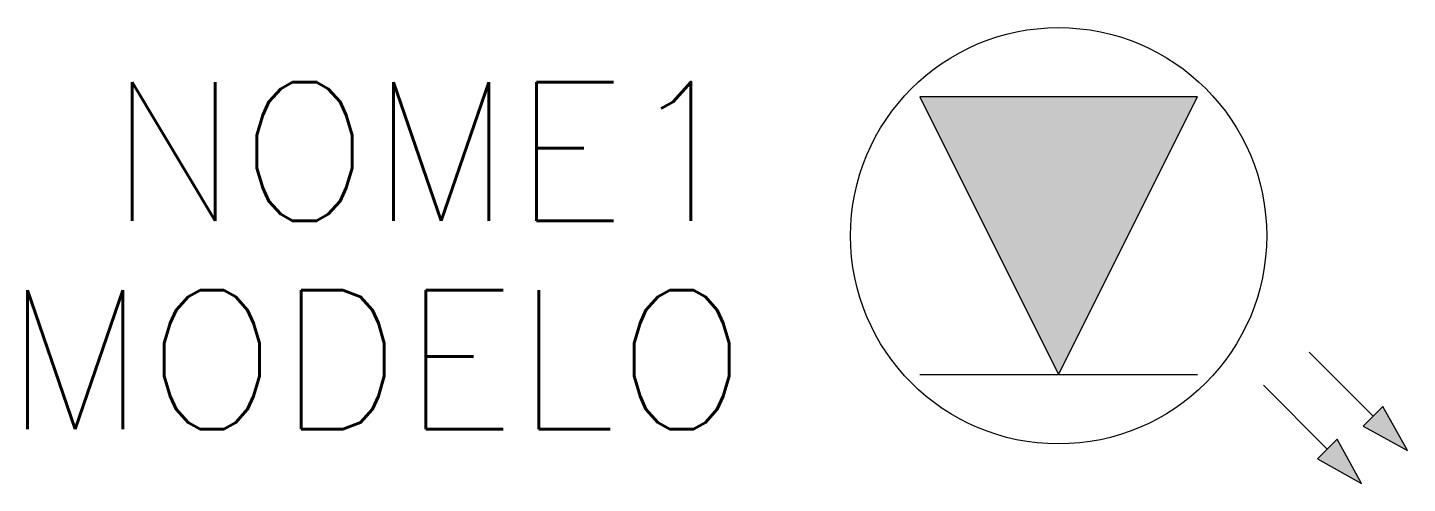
# Model space of a CAD drawing. Extents: x 350 to 369.8, y 186.4 to 193.
import ezdxf
from ezdxf.enums import TextEntityAlignment as Align

# ---------------------------------------------------------------- set-up
doc = ezdxf.new("R2010")
doc.units = 0
doc.header["$MEASUREMENT"] = 0
doc.layers.get('0').update_dxf_attribs({"linetype": 'CONTINUOUS'})
doc.styles.add('ROMANS', font='romans')

msp = doc.modelspace()

# ---------------------------------------------------------------- hatches: boundary and pattern name
h = msp.add_hatch(color=256)
h.dxf.hatch_style = 1
h.paths.add_polyline_path([(362.812, 192.001), (364.812, 188), (366.813, 192.001)])
for points in [[(369.84, 186.905), (369.487, 187.541), (369.204, 187.258)], [(369.18, 186.431), (368.827, 187.067), (368.544, 186.784)]]:
    msp.add_hatch(color=256).paths.add_polyline_path(points)

# ---------------------------------------------------------------- linework, layer by layer
for p, q in [((366.813, 192.001), (362.812, 192.001)), ((362.812, 192.001), (364.812, 188)), ((364.812, 188), (366.813, 192.001)), ((369.345, 187.4), (368.424, 188.321)), ((362.812, 188), (366.812, 188)), ((368.685, 186.926), (367.764, 187.847)), ((369.487, 187.541), (369.204, 187.258)), ((369.84, 186.905), (369.487, 187.541)), ((369.204, 187.258), (369.84, 186.905)), ((368.827, 187.067), (368.544, 186.784)), ((369.18, 186.431), (368.827, 187.067)), ((368.544, 186.784), (369.18, 186.431))]:
    msp.add_line(p, q)
msp.add_circle((364.812, 190), 3)

# ---------------------------------------------------------------- texts
at = {"lineweight": -3, "style": 'ROMANS'}
for tag, p in [('NOME1', (360.284, 191.214)), ('MODELO', (360.321, 188.214))]:
    msp.add_attdef(tag, text='', height=2, dxfattribs=at).set_placement(p, align=Align.MIDDLE_RIGHT)

doc.saveas('drawing.dxf')
